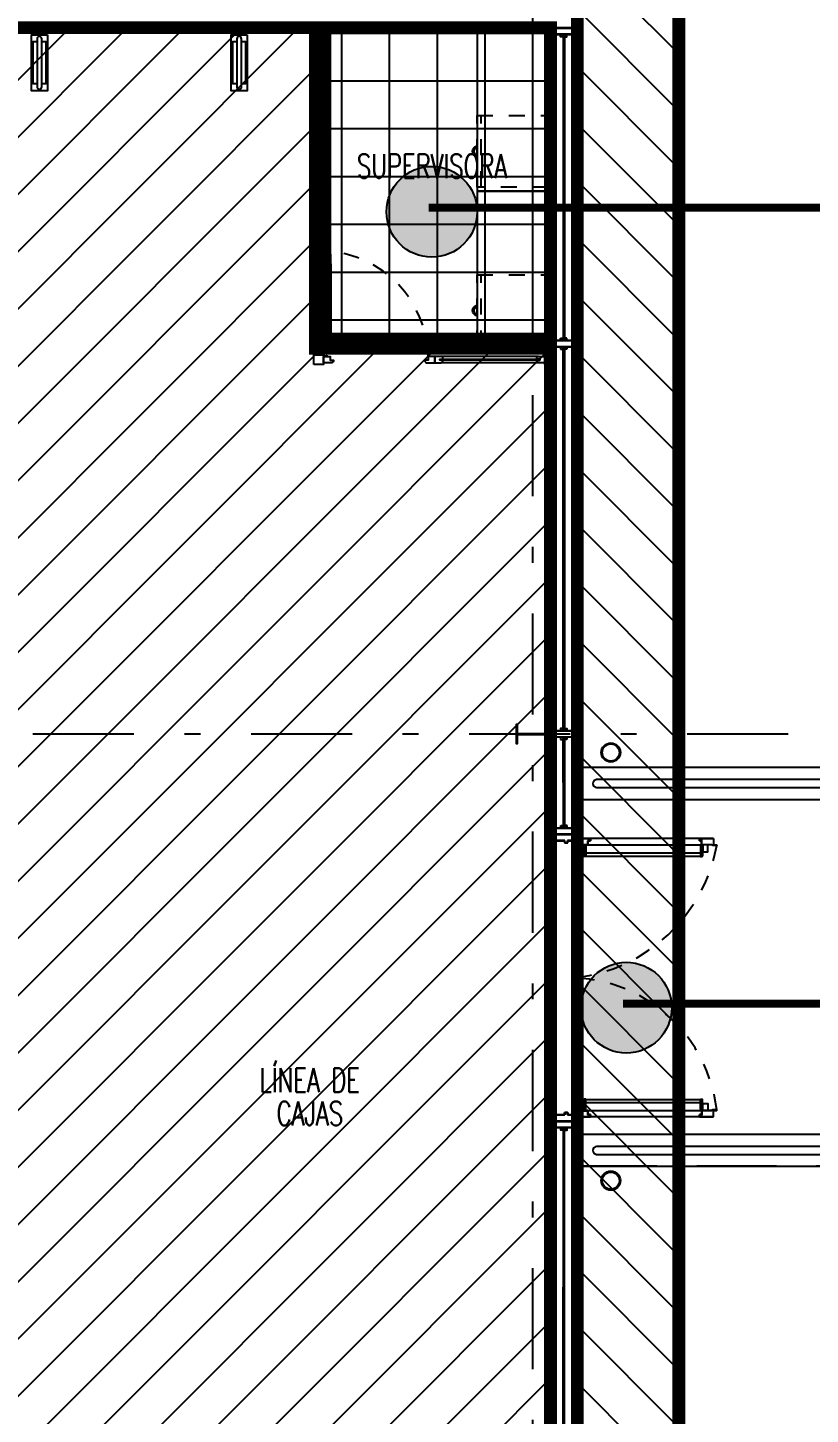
# Model space of a CAD drawing. Header units: millimetres. Extents: x -77 to 207, y -160 to 187.
# Drawn here: x -3.17 to 1.74, y 15.33 to 24.03 of the extents above; entities that cross this region are included whole.
import ezdxf
from ezdxf.enums import TextEntityAlignment as Align
from ezdxf.xclip import XClip

# ---------------------------------------------------------------- set-up
doc = ezdxf.new("R2010")
doc.units = ezdxf.units.MM
doc.header["$LTSCALE"] = 0.1
for name, pattern in [('X REF - ANELO INST bind$0$X REF - ANELO EXT$0$DASHED', [0.75, 0.5, -0.25]), ('X REF - ANELO INST bind$0$X REF - ANELO$0$DASHDOT2', [12.7, 6.35, -3.175, 0, -3.175]), ('X REF - ANELO INST bind$0$X REF - ANELO$0$DASHED', [0.75, 0.5, -0.25]), ('X REF - ANELO INST bind$0$X REF - ANELO$0$DASHED2', [0.375, 0.25, -0.125]), ('X REF - ANELO INST bind$0$X REF - ANELO$0$HIDDEN2', [0.1875, 0.125, -0.0625])]:
    doc.linetypes.add(name, pattern=pattern)
for name, color, linetype in [('C01 Foil blanco', 30, 'Continuous'), ('C02 PRY comun', 191, 'Continuous'), ('C08 CH trapezoidal', 148, 'Continuous'), ('X REF - ANELO INST bind$0$X REF - ANELO EXT$0$A-CORDONES', 8, 'Continuous'), ('X REF - ANELO INST bind$0$X REF - ANELO EXT$0$D-BARANDA', 8, 'Continuous'), ('X REF - ANELO INST bind$0$X REF - ANELO EXT$0$MET-COLUMNA METALICA', 7, 'Continuous'), ('X REF - ANELO INST bind$0$X REF - ANELO EXT$0$PROY-MEDIASOMBRA', 8, 'X REF - ANELO INST bind$0$X REF - ANELO EXT$0$DASHED'), ('X REF - ANELO INST bind$0$X REF - ANELO$0$A-VISTAS', 8, 'Continuous'), ('X REF - ANELO INST bind$0$X REF - ANELO$0$C-ALUMINIO', 8, 'Continuous'), ('X REF - ANELO INST bind$0$X REF - ANELO$0$C-METALICA', 8, 'Continuous'), ('X REF - ANELO INST bind$0$X REF - ANELO$0$E-ANTENAS', 8, 'Continuous'), ('X REF - ANELO INST bind$0$X REF - ANELO$0$E-MOBILIARIO', 8, 'Continuous'), ('X REF - ANELO INST bind$0$X REF - ANELO$0$MET-COLUMNA METALICA', 7, 'Continuous'), ('X REF - ANELO INST bind$0$X REF - ANELO$0$MET-EJE CABRIADAS', 8, 'X REF - ANELO INST bind$0$X REF - ANELO$0$DASHDOT2'), ('X REF - ANELO INST bind$0$X REF - ANELO$0$PROY', 8, 'X REF - ANELO INST bind$0$X REF - ANELO$0$DASHED'), ('X REF - ANELO INST bind$0$X REF - ANELO$0$R-NOMBRE LOCAL', 7, 'Continuous')]:
    doc.layers.add(name, color=color, linetype=linetype)
doc.styles.add('X REF - ANELO INST bind$0$X REF - ANELO$0$VAUX', font='romans.shx', dxfattribs={"width": 0.85})

# ---------------------------------------------------------------- blocks, each defined once
blk = doc.blocks.new('X REF - ANELO INST bind$0$X REF - ANELO$0$COL MET 20')
at = {"layer": 'X REF - ANELO INST bind$0$X REF - ANELO$0$MET-COLUMNA METALICA'}
blk.add_hatch(color=256, dxfattribs=at).paths.add_polyline_path([(-0.0971, -0.0036, -0.414214), (-0.0935, 0), (0.0935, 0, -0.414214), (0.0971, -0.0036), (0.0971, -0.0568), (0.1045, -0.0568), (0.1045, 0.0615), (0.0971, 0.0615), (0.0971, 0.0083, -0.414214), (0.0935, 0.0047), (-0.0935, 0.0047, -0.414214), (-0.0971, 0.0083), (-0.0971, 0.0615), (-0.1045, 0.0615), (-0.1045, -0.0568), (-0.0971, -0.0568)])
blk.add_lwpolyline([(-0.0971, -0.0568), (-0.1045, -0.0568), (-0.1045, 0.0615), (-0.0971, 0.0615), (-0.0971, 0.0083, 0.414214), (-0.0935, 0.0047), (0.0935, 0.0047, 0.414214), (0.0971, 0.0083), (0.0971, 0.0615), (0.1045, 0.0615), (0.1045, -0.0568), (0.0971, -0.0568), (0.0971, -0.0036, 0.414214), (0.0935, 0), (-0.0935, 0, 0.414214), (-0.0971, -0.0036)], format="xyb", close=True, dxfattribs=at)
blk = doc.blocks.new('X REF - ANELO INST bind$0$X REF - ANELO$0$Barrera')
at = {"layer": 'X REF - ANELO INST bind$0$X REF - ANELO$0$E-ANTENAS', "linetype": 'Continuous'}
blk.add_lwpolyline([(-0.1756, 0.1008), (0.1756, 0.1008), (0.1756, 0), (-0.1756, 0)], close=True, dxfattribs=at)
at = {"layer": 'X REF - ANELO INST bind$0$X REF - ANELO$0$E-ANTENAS', "linetype": 'Continuous', "elevation": 0.0022}
for points in [[(-0.1334, 0.0654), (-0.1334, 0.0904), (0.1315, 0.0904), (0.1315, 0.0654)], [(0.1315, 0.0354), (0.1315, 0.0104), (-0.1334, 0.0104), (-0.1334, 0.0354)]]:
    blk.add_lwpolyline(points, dxfattribs=at)
blk.add_lwpolyline([(-0.1503, 0.0354), (0.1497, 0.0354, 1), (0.1497, 0.0654), (-0.1503, 0.0654, 1.063792), (-0.1503, 0.0354, -1)], format="xyb", dxfattribs=at)
blk = doc.blocks.new('X REF - ANELO INST bind$0$X REF - ANELO EXT')
at = {"layer": 'X REF - ANELO INST bind$0$X REF - ANELO EXT$0$A-CORDONES'}
for points in [[(0.2793, 19.1896), (5.2476, 19.1896), (5.2476, 19.3896), (0.2793, 19.3896)], [(0.2793, 16.8873), (5.2476, 16.8873), (5.2476, 17.0873), (0.2793, 17.0873)]]:
    blk.add_lwpolyline(points, dxfattribs=at)
at = {"layer": 'X REF - ANELO INST bind$0$X REF - ANELO EXT$0$D-BARANDA'}
for points in [[(0.3994, 19.2642), (5.1525, 19.2642, 0.995994), (5.1525, 19.3142), (0.3994, 19.3142, 0.903922)], [(0.3994, 16.9619), (5.1525, 16.9619, 0.995994), (5.1525, 17.0119), (0.3994, 17.0119, 0.903922)]]:
    blk.add_lwpolyline(points, format="xyb", close=True, dxfattribs=at)
at = {"layer": 'X REF - ANELO INST bind$0$X REF - ANELO EXT$0$MET-COLUMNA METALICA'}
for centre, radius in [((0.4893, 19.4843), 0.06), ((0.4893, 19.4843), 0.054), ((0.4894, 16.7972), 0.06), ((0.4894, 16.7972), 0.054)]:
    blk.add_circle(centre, radius, dxfattribs=at)
at = {"layer": 'X REF - ANELO INST bind$0$X REF - ANELO EXT$0$PROY-MEDIASOMBRA', "ltscale": 10}
for points in [[(0.2793, 19.3896), (0.2792, 29.5951), (5.2791, 29.5951), (5.2792, 19.3896), (0.2793, 19.3896)], [(0.2793, 16.8873), (0.2792, -0.629), (5.2791, -0.629), (5.2792, 16.8873), (0.2793, 16.8873)]]:
    blk.add_lwpolyline(points, dxfattribs=at)
blk = doc.blocks.new('X REF - ANELO INST bind$0$X REF - ANELO$0$N Local')
at = {"layer": 'X REF - ANELO INST bind$0$X REF - ANELO$0$R-NOMBRE LOCAL', "lineweight": 0, "style": 'X REF - ANELO INST bind$0$X REF - ANELO$0$VAUX', "width": 0.85}
for p in [(6337.572, -934.455), (6337.572, -934.715)]:
    blk.add_attdef('NOMBRE', text='', height=0.182, dxfattribs=at).set_placement(p, align=Align.CENTER)
blk = doc.blocks.new('X REF - ANELO INST bind$0$X REF - ANELO$0$muebles')
at = {"layer": 'X REF - ANELO INST bind$0$X REF - ANELO$0$E-MOBILIARIO', "linetype": 'X REF - ANELO INST bind$0$X REF - ANELO$0$HIDDEN2', "ltscale": 0.005}
for p, q in [((-0.425, -0.975, 0.001), (-0.425, -0.525, 0.001)), ((-0.425, -1.975, 0.001), (-0.425, -1.525, 0.001))]:
    blk.add_line(p, q, dxfattribs=at)
at = {"layer": 'X REF - ANELO INST bind$0$X REF - ANELO$0$E-MOBILIARIO'}
for points in [[(-0.45, 0), (-0.45, -1), (0, -1), (0, 0)], [(-0.45, -1), (-0.45, -2), (0, -2), (0, -1)]]:
    blk.add_lwpolyline(points, close=True, dxfattribs=at)
at = {"layer": 'X REF - ANELO INST bind$0$X REF - ANELO$0$E-MOBILIARIO', "linetype": 'X REF - ANELO INST bind$0$X REF - ANELO$0$HIDDEN2', "ltscale": 0.005}
for points in [[(-0.45, -0.975), (-0.45, -0.525), (0, -0.525), (0, -0.975)], [(-0.45, -1.975), (-0.45, -1.525), (0, -1.525), (0, -1.975)]]:
    blk.add_lwpolyline(points, close=True, dxfattribs=at)
for centre, radius in [((-0.45, -0.75, 0.001), 0.03), ((-0.45, -0.75, 0.001), 0.02), ((-0.45, -1.75, 0.001), 0.03), ((-0.45, -1.75, 0.001), 0.02)]:
    blk.add_arc(centre, radius, 90, 270, dxfattribs=at)
blk = doc.blocks.new('X REF - ANELO INST bind$0$X REF - ANELO$0$PA 0.70')
at = {"layer": 'X REF - ANELO INST bind$0$X REF - ANELO$0$C-ALUMINIO', "color": 8}
for p, q in [((-3.7398, 24.28), (-3.2598, 24.28)), ((-3.7398, 24.242), (-3.2598, 24.242))]:
    blk.add_line(p, q, dxfattribs=at)
at = {"layer": 'X REF - ANELO INST bind$0$X REF - ANELO$0$C-ALUMINIO'}
for points in [[(-3.1593, 24.9344), (-3.1593, 24.8913, 0.502809), (-3.1593, 24.8913), (-3.1593, 24.8913), (-3.1593, 24.8913), (-3.1363, 24.8913), (-3.1363, 24.8717), (-3.1297, 24.8717, 0.418366), (-3.1193, 24.8821), (-3.1193, 24.9344), (-3.1593, 24.9344)], [(-3.1593, 24.2344), (-3.1593, 24.2775, -0.502809), (-3.1593, 24.2775), (-3.1593, 24.2775), (-3.1593, 24.2775), (-3.1363, 24.2775), (-3.1363, 24.2972), (-3.1297, 24.2972, -0.418366), (-3.1193, 24.2867), (-3.1193, 24.2344), (-3.1593, 24.2344)], [(-3.7998, 24.257), (-3.8198, 24.257), (-3.8198, 24.2498, 0.387306), (-3.8127, 24.242), (-3.7398, 24.242), (-3.7398, 24.258), (-3.7573, 24.258), (-3.7573, 24.264), (-3.7398, 24.264), (-3.7398, 24.28), (-3.7998, 24.28), (-3.7998, 24.257), (-3.8198, 24.257)], [(-3.1998, 24.257), (-3.1798, 24.257), (-3.1798, 24.2498, -0.387306), (-3.1869, 24.242), (-3.2598, 24.242), (-3.2598, 24.258), (-3.2423, 24.258), (-3.2423, 24.264), (-3.2598, 24.264), (-3.2598, 24.28), (-3.1998, 24.28), (-3.1998, 24.257), (-3.1798, 24.257)]]:
    blk.add_lwpolyline(points, format="xyb", dxfattribs=at)
blk.add_lwpolyline([(-3.7573, 24.264), (-3.7573, 24.258), (-3.2423, 24.258), (-3.2423, 24.264)], close=True, dxfattribs=at)
blk.add_circle((-3.1693, 24.247, 0.0003), 0.00857, dxfattribs=at)
at = {"layer": 'X REF - ANELO INST bind$0$X REF - ANELO$0$C-ALUMINIO', "color": 8, "linetype": 'X REF - ANELO INST bind$0$X REF - ANELO$0$DASHED2'}
blk.add_arc((-3.1453, 24.2157, -0.0003), 0.6758, 91.18844, 176.49978, dxfattribs=at)
blk = doc.blocks.new('X REF - ANELO INST bind$0$X REF - ANELO')
at = {"layer": 'X REF - ANELO INST bind$0$X REF - ANELO$0$A-VISTAS'}
for p, q in [((0.1104, 24.0344), (0.1114, 18.9705, 0.0039)), ((0.2793, 24.0488), (0.2803, 18.9705, 0.0039)), ((0.1353, 18.9705, 0.0039), (0.1114, 18.9705, 0.0039)), ((0.2553, 18.9705, 0.0039), (0.2803, 18.9705, 0.0039)), ((0.1114, 17.1705, 0.0039), (0.1104, 4.8148)), ((0.1353, 17.1705, 0.0039), (0.1114, 17.1705, 0.0039)), ((0.2553, 17.1705, 0.0039), (0.2803, 17.1705, 0.0039)), ((0.2803, 17.1705, 0.0039), (0.2793, -0.0852))]:
    blk.add_line(p, q, dxfattribs=at)
at = {"layer": 'X REF - ANELO INST bind$0$X REF - ANELO$0$C-ALUMINIO', "color": 8}
for p, q in [((-1.3657, 23.935), (-1.3657, 23.0145)), ((-1.3257, 23.9333), (-1.3257, 23.0164)), ((-1.3657, 22.0183), (-1.3657, 22.9388)), ((-1.3257, 22.02), (-1.3257, 22.9369)), ((0.0348, 21.9705), (-0.5759, 21.9705)), ((0.0365, 21.9305), (-0.5778, 21.9305))]:
    blk.add_line(p, q, dxfattribs=at)
at = {"layer": 'X REF - ANELO INST bind$0$X REF - ANELO$0$C-ALUMINIO'}
for points in [[(-1.3757, 24.0328), (-1.3757, 23.9728), (-1.3157, 23.9728), (-1.3157, 24.0328)], [(-1.3487, 23.9425), (-1.3487, 23.007), (-1.3427, 23.007), (-1.3427, 23.9425)], [(-1.3487, 22.0108), (-1.3487, 22.9463), (-1.3427, 22.9463), (-1.3427, 22.0108)], [(-1.3757, 21.9205), (-1.3757, 21.9805), (-1.3157, 21.9805), (-1.3157, 21.9205)], [(0.044, 21.9475), (-0.5854, 21.9475), (-0.5854, 21.9535), (0.044, 21.9535)], [(0.1343, 21.9205), (0.0743, 21.9205), (0.0743, 21.9805), (0.1343, 21.9805)]]:
    blk.add_lwpolyline(points, close=True, dxfattribs=at)
for points in [[(-1.3657, 23.9728), (-1.3657, 23.935, 0.398972), (-1.3541, 23.9228), (-1.3487, 23.9228), (-1.3487, 23.9425), (-1.3427, 23.9425), (-1.3427, 23.9228), (-1.3361, 23.9228, 0.418366), (-1.3257, 23.9333), (-1.3257, 23.9728), (-1.3657, 23.9728)], [(-1.3657, 22.9767), (-1.3657, 23.0145, -0.398972), (-1.3541, 23.0267), (-1.3487, 23.0267), (-1.3487, 23.007), (-1.3427, 23.007), (-1.3427, 23.0267), (-1.3361, 23.0267, -0.418366), (-1.3257, 23.0162), (-1.3257, 22.9767), (-1.3657, 22.9767)], [(-1.3657, 22.9767), (-1.3657, 22.9388, 0.398972), (-1.3541, 22.9267), (-1.3487, 22.9267), (-1.3487, 22.9463), (-1.3427, 22.9463), (-1.3427, 22.9267), (-1.3361, 22.9267, 0.418366), (-1.3257, 22.9371), (-1.3257, 22.9767), (-1.3657, 22.9767)], [(-1.3657, 21.9805), (-1.3657, 22.0183, -0.398972), (-1.3541, 22.0305), (-1.3487, 22.0305), (-1.3487, 22.0108), (-1.3427, 22.0108), (-1.3427, 22.0305), (-1.3361, 22.0305, -0.418366), (-1.3257, 22.02), (-1.3257, 21.9805), (-1.3657, 21.9805)], [(-0.6157, 21.9305), (-0.5778, 21.9305, 0.398972), (-0.5657, 21.942), (-0.5657, 21.9475), (-0.5854, 21.9475), (-0.5854, 21.9535), (-0.5657, 21.9535), (-0.5657, 21.9601, 0.418366), (-0.5761, 21.9705), (-0.6157, 21.9705), (-0.6157, 21.9305)], [(0.0743, 21.9305), (0.0365, 21.9305, -0.398972), (0.0243, 21.942), (0.0243, 21.9475), (0.044, 21.9475), (0.044, 21.9535), (0.0243, 21.9535), (0.0243, 21.9601, -0.418366), (0.0348, 21.9705), (0.0743, 21.9705), (0.0743, 21.9305)]]:
    blk.add_lwpolyline(points, format="xyb", dxfattribs=at)
at = {"layer": 'X REF - ANELO INST bind$0$X REF - ANELO$0$C-METALICA'}
for p, q in [((0.1343, 23.9918), (0.1353, 19.0105, 0.0039)), ((0.2541, 23.9918), (0.1343, 23.9918)), ((0.1903, 23.9918), (0.1903, 22.0705)), ((0.1983, 23.9918), (0.1983, 22.0705)), ((0.2553, 19.0105, 0.0039), (0.2543, 23.9918)), ((0.2541, 22.0305), (0.1343, 22.0305)), ((0.1343, 19.6194), (0.1343, 22.0289)), ((0.1903, 22.0305), (0.1903, 19.6205, 0.0032)), ((0.1903, 19.6205), (0.1903, 22.0289)), ((0.1983, 22.0305), (0.1983, 19.6205, 0.0032)), ((0.1983, 19.6205), (0.1983, 22.0289)), ((0.2543, 22.0289), (0.2543, 19.6194)), ((0.2541, 19.6205), (0.1343, 19.6205)), ((0.1903, 19.5805, 0.0033), (0.1913, 19.0105, 0.0039)), ((0.1913, 19.0106, 0.0039), (0.1903, 19.5795)), ((0.1983, 19.5805, 0.0033), (0.1993, 19.0105, 0.0039)), ((0.1993, 19.0106, 0.0039), (0.1983, 19.5795)), ((0.1353, 18.9706, 0.0039), (0.1353, 18.9306, 0.0039)), ((0.2551, 18.9706, 0.0039), (0.1353, 18.9706, 0.0039)), ((0.1353, 18.9306, 0.0039), (0.1991, 18.9306, 0.0039)), ((0.1363, 18.9316, 0.0039), (0.1363, 18.9696, 0.0039)), ((0.1363, 18.9696, 0.0039), (0.2541, 18.9696, 0.0039)), ((0.2001, 18.9316, 0.0039), (0.1363, 18.9316, 0.0039)), ((0.1991, 18.9306, 0.0039), (0.1991, 18.9166, 0.0039)), ((0.1991, 18.9166, 0.0039), (0.2191, 18.9166, 0.0039)), ((0.2001, 18.9176, 0.0039), (0.2001, 18.9316, 0.0039)), ((0.2181, 18.9176, 0.0039), (0.2001, 18.9176, 0.0039)), ((0.2161, 18.9166, 0.0039), (0.2161, 18.9176, 0.0039)), ((0.2541, 18.9316, 0.0039), (0.2171, 18.9316, 0.0039)), ((0.2171, 18.9316, 0.0039), (0.2171, 18.9216, 0.0039)), ((0.2171, 18.9216, 0.0039), (0.2181, 18.9216, 0.0039)), ((0.2191, 18.9306, 0.0039), (0.2181, 18.9306, 0.0039)), ((0.2181, 18.9306, 0.0039), (0.2181, 18.9176, 0.0039)), ((0.2181, 18.9216, 0.0039), (0.2181, 18.9306, 0.0039)), ((0.2181, 18.9306, 0.0039), (0.2551, 18.9306, 0.0039)), ((0.2191, 18.9166, 0.0039), (0.2191, 18.9306, 0.0039)), ((0.2541, 18.9696, 0.0039), (0.2541, 18.9316, 0.0039)), ((0.2551, 18.9306, 0.0039), (0.2551, 18.9706, 0.0039)), ((0.2551, 18.9406, 0.0039), (0.2551, 18.9446, 0.0039)), ((0.2551, 18.9446, 0.0039), (0.3621, 18.9446, 0.0039)), ((0.2701, 18.9406, 0.0039), (0.2551, 18.9406, 0.0039)), ((0.2553, 18.9705, 0.0039), (0.2803, 18.9705, 0.0039)), ((0.3611, 18.9436, 0.0039), (0.2561, 18.9436, 0.0039)), ((0.2561, 18.9436, 0.0039), (0.2561, 18.9416, 0.0039)), ((0.2561, 18.9416, 0.0039), (0.2711, 18.9416, 0.0039)), ((0.2701, 18.9046, 0.0039), (0.2701, 18.9406, 0.0039)), ((0.3451, 18.9046, 0.0039), (0.2701, 18.9046, 0.0039)), ((0.2711, 18.9416, 0.0039), (0.2711, 18.9056, 0.0039)), ((0.2711, 18.9056, 0.0039), (0.3441, 18.9056, 0.0039)), ((0.3431, 18.9296, 0.0039), (0.3431, 18.9306, 0.0039)), ((0.3431, 18.9306, 0.0039), (0.3611, 18.9306, 0.0039)), ((0.3621, 18.9296, 0.0039), (0.3431, 18.9296, 0.0039)), ((0.3441, 18.9056, 0.0039), (0.3441, 18.9296, 0.0039)), ((0.3451, 18.9296, 0.0039), (0.3451, 18.9046, 0.0039)), ((0.3451, 18.9046, 0.0039), (1.0601, 18.9046, 0.0039)), ((0.3611, 18.9306, 0.0039), (0.3611, 18.9436, 0.0039)), ((0.3621, 18.9446, 0.0039), (0.3621, 18.9296, 0.0039)), ((1.0455, 18.9446, 0.0039), (0.3621, 18.9446, 0.0039)), ((1.1355, 18.9446, 0.0039), (1.0455, 18.9446, 0.0039)), ((1.0455, 18.9296, 0.0039), (1.0455, 18.9446, 0.0039)), ((1.0645, 18.9296, 0.0039), (1.0455, 18.9296, 0.0039)), ((1.0465, 18.9436, 0.0039), (1.1345, 18.9436, 0.0039)), ((1.0465, 18.9436, 0.0039), (1.0465, 18.9306, 0.0039)), ((1.0465, 18.9306, 0.0039), (1.0645, 18.9306, 0.0039)), ((1.0601, 18.9046, 0.0039), (1.0601, 18.9296, 0.0039)), ((1.1211, 18.9046, 0.0039), (1.0601, 18.9046, 0.0039)), ((1.0611, 18.9056, 0.0039), (1.0611, 18.9296, 0.0039)), ((1.1213, 18.9056, 0.0039), (1.0611, 18.9056, 0.0039)), ((1.0635, 18.9306, 0.0039), (1.0635, 18.9296, 0.0039)), ((1.1305, 18.9006, 0.0039), (1.1211, 18.9046, 0.0039)), ((1.1307, 18.9016, 0.0039), (1.1213, 18.9056, 0.0039)), ((1.1555, 18.9006, 0.0039), (1.1305, 18.9006, 0.0039)), ((1.1545, 18.9016, 0.0039), (1.1307, 18.9016, 0.0039)), ((1.1345, 18.9436, 0.0039), (1.1345, 18.9036, 0.0039)), ((1.1545, 18.9036, 0.0039), (1.1345, 18.9036, 0.0039)), ((1.1355, 18.9446, 0.0039), (1.1355, 18.9046, 0.0039)), ((1.1355, 18.9046, 0.0039), (1.1555, 18.9046, 0.0039)), ((1.1545, 18.9016, 0.0039), (1.1545, 18.9036, 0.0039)), ((1.1555, 18.9046, 0.0039), (1.1555, 18.9006, 0.0039)), ((0.319, 18.8546, 0.0039), (0.3219, 18.8546, 0.0039)), ((0.319, 18.8546, 0.0039), (0.319, 18.8346, 0.0039)), ((0.319, 18.8346, 0.0039), (0.3219, 18.8346, 0.0039)), ((0.3319, 18.8546, 0.0039), (1.0532, 18.8546, 0.0039)), ((0.3319, 18.8346, 0.0039), (1.0532, 18.8346, 0.0039)), ((1.0632, 18.8546, 0.0039), (1.0662, 18.8546, 0.0039)), ((1.0662, 18.8546, 0.0039), (1.0632, 18.8546, 0.0039)), ((1.0632, 18.8346, 0.0039), (1.0662, 18.8346, 0.0039)), ((1.0662, 18.8346, 0.0039), (1.0632, 18.8346, 0.0039)), ((1.0662, 18.8546, 0.0039), (1.0662, 18.8346, 0.0039)), ((0.3451, 17.2371, 0.0039), (0.2701, 17.2371, 0.0039)), ((0.2701, 17.2371, 0.0039), (0.2701, 17.2011, 0.0039)), ((0.2711, 17.2001, 0.0039), (0.2711, 17.2361, 0.0039)), ((0.2711, 17.2361, 0.0039), (0.3441, 17.2361, 0.0039)), ((0.319, 17.3071, 0.0039), (0.3219, 17.3071, 0.0039)), ((0.319, 17.2871, 0.0039), (0.319, 17.3071, 0.0039)), ((0.319, 17.2871, 0.0039), (0.3219, 17.2871, 0.0039)), ((0.3319, 17.3071, 0.0039), (1.0532, 17.3071, 0.0039)), ((0.3319, 17.2871, 0.0039), (1.0532, 17.2871, 0.0039)), ((0.3441, 17.2361, 0.0039), (0.3441, 17.2121, 0.0039)), ((0.3451, 17.2121, 0.0039), (0.3451, 17.2371, 0.0039)), ((0.3451, 17.2371, 0.0039), (1.0601, 17.2371, 0.0039)), ((1.1211, 17.2371, 0.0039), (1.0601, 17.2371, 0.0039)), ((1.0601, 17.2371, 0.0039), (1.0601, 17.2121, 0.0039)), ((1.1213, 17.2361, 0.0039), (1.0611, 17.2361, 0.0039)), ((1.0611, 17.2361, 0.0039), (1.0611, 17.2121, 0.0039)), ((1.0632, 17.3071, 0.0039), (1.0662, 17.3071, 0.0039)), ((1.0662, 17.3071, 0.0039), (1.0632, 17.3071, 0.0039)), ((1.0632, 17.2871, 0.0039), (1.0662, 17.2871, 0.0039)), ((1.0662, 17.2871, 0.0039), (1.0632, 17.2871, 0.0039)), ((1.0662, 17.2871, 0.0039), (1.0662, 17.3071, 0.0039)), ((1.1305, 17.2411, 0.0039), (1.1211, 17.2371, 0.0039)), ((1.1307, 17.2401, 0.0039), (1.1213, 17.2361, 0.0039)), ((1.1555, 17.2411, 0.0039), (1.1305, 17.2411, 0.0039)), ((1.1545, 17.2401, 0.0039), (1.1307, 17.2401, 0.0039)), ((1.1345, 17.1981, 0.0039), (1.1345, 17.2381, 0.0039)), ((1.1545, 17.2381, 0.0039), (1.1345, 17.2381, 0.0039)), ((1.1355, 17.1971, 0.0039), (1.1355, 17.2371, 0.0039)), ((1.1355, 17.2371, 0.0039), (1.1555, 17.2371, 0.0039)), ((1.1545, 17.2401, 0.0039), (1.1545, 17.2381, 0.0039)), ((1.1555, 17.2371, 0.0039), (1.1555, 17.2411, 0.0039)), ((0.1353, 17.1711, 0.0039), (0.1353, 17.2111, 0.0039)), ((0.1353, 17.2111, 0.0039), (0.1991, 17.2111, 0.0039)), ((0.2551, 17.1711, 0.0039), (0.1353, 17.1711, 0.0039)), ((0.2001, 17.2101, 0.0039), (0.1363, 17.2101, 0.0039)), ((0.1363, 17.2101, 0.0039), (0.1363, 17.1721, 0.0039)), ((0.1363, 17.1721, 0.0039), (0.2541, 17.1721, 0.0039)), ((0.1991, 17.2111, 0.0039), (0.1991, 17.2251, 0.0039)), ((0.1991, 17.2251, 0.0039), (0.2191, 17.2251, 0.0039)), ((0.2001, 17.2241, 0.0039), (0.2001, 17.2101, 0.0039)), ((0.2181, 17.2241, 0.0039), (0.2001, 17.2241, 0.0039)), ((0.2161, 17.2251, 0.0039), (0.2161, 17.2241, 0.0039)), ((0.2171, 17.2101, 0.0039), (0.2171, 17.2201, 0.0039)), ((0.2171, 17.2201, 0.0039), (0.2181, 17.2201, 0.0039)), ((0.2541, 17.2101, 0.0039), (0.2171, 17.2101, 0.0039)), ((0.2181, 17.2111, 0.0039), (0.2181, 17.2241, 0.0039)), ((0.2181, 17.2201, 0.0039), (0.2181, 17.2111, 0.0039)), ((0.2191, 17.2111, 0.0039), (0.2181, 17.2111, 0.0039)), ((0.2181, 17.2111, 0.0039), (0.2551, 17.2111, 0.0039)), ((0.2191, 17.2251, 0.0039), (0.2191, 17.2111, 0.0039)), ((0.2541, 17.1721, 0.0039), (0.2541, 17.2101, 0.0039)), ((0.2551, 17.2111, 0.0039), (0.2551, 17.1711, 0.0039)), ((0.2701, 17.2011, 0.0039), (0.2551, 17.2011, 0.0039)), ((0.2551, 17.2011, 0.0039), (0.2551, 17.1971, 0.0039)), ((0.2551, 17.1971, 0.0039), (0.3621, 17.1971, 0.0039)), ((0.2561, 17.1981, 0.0039), (0.2561, 17.2001, 0.0039)), ((0.2561, 17.2001, 0.0039), (0.2711, 17.2001, 0.0039)), ((0.3611, 17.1981, 0.0039), (0.2561, 17.1981, 0.0039)), ((0.3621, 17.2121, 0.0039), (0.3431, 17.2121, 0.0039)), ((0.3431, 17.2121, 0.0039), (0.3431, 17.2111, 0.0039)), ((0.3431, 17.2111, 0.0039), (0.3611, 17.2111, 0.0039)), ((0.3611, 17.2111, 0.0039), (0.3611, 17.1981, 0.0039)), ((0.3621, 17.1971, 0.0039), (0.3621, 17.2121, 0.0039)), ((1.0455, 17.1971, 0.0039), (0.3621, 17.1971, 0.0039)), ((1.0645, 17.2121, 0.0039), (1.0455, 17.2121, 0.0039)), ((1.0455, 17.2121, 0.0039), (1.0455, 17.1971, 0.0039)), ((1.1355, 17.1971, 0.0039), (1.0455, 17.1971, 0.0039)), ((1.0465, 17.1981, 0.0039), (1.0465, 17.2111, 0.0039)), ((1.0465, 17.2111, 0.0039), (1.0645, 17.2111, 0.0039)), ((1.0465, 17.1981, 0.0039), (1.1345, 17.1981, 0.0039)), ((1.0635, 17.2111, 0.0039), (1.0635, 17.2121, 0.0039)), ((0.1343, 14.7199), (0.1353, 17.1289, 0.0039)), ((0.2551, 17.1299, 0.0039), (0.1353, 17.1299, 0.0039)), ((0.1903, 14.7199), (0.1913, 17.1289, 0.0039)), ((0.1983, 14.7199), (0.1993, 17.1289, 0.0039)), ((0.2553, 17.1289, 0.0039), (0.2543, 14.7199))]:
    blk.add_line(p, q, dxfattribs=at)
for points in [[(0.2543, 23.9918), (0.1343, 23.9918), (0.1343, 24.0318), (0.2543, 24.0318)], [(0.2543, 24.0318), (0.1343, 24.0318), (0.1343, 23.9918), (0.2543, 23.9918)], [(0.2533, 23.9928), (0.1353, 23.9928), (0.1353, 24.0308), (0.2533, 24.0308)], [(0.2533, 24.0308), (0.1353, 24.0308), (0.1353, 23.9928), (0.2533, 23.9928)], [(0.1744, 23.9918), (0.1894, 23.9918), (0.1894, 23.9768), (0.1744, 23.9768)], [(0.2142, 23.9918), (0.1992, 23.9918), (0.1992, 23.9768), (0.2142, 23.9768)], [(0.2543, 22.0305), (0.1343, 22.0305), (0.1343, 22.0705), (0.2543, 22.0705)], [(0.2543, 22.0705), (0.1343, 22.0705), (0.1343, 22.0305), (0.2543, 22.0305)], [(0.2533, 22.0315), (0.1353, 22.0315), (0.1353, 22.0695), (0.2533, 22.0695)], [(0.2533, 22.0695), (0.1353, 22.0695), (0.1353, 22.0315), (0.2533, 22.0315)], [(0.1744, 22.0858), (0.1894, 22.0858), (0.1894, 22.0708), (0.1744, 22.0708)], [(0.1744, 22.0152), (0.1894, 22.0152), (0.1894, 22.0302), (0.1744, 22.0302)], [(0.2142, 22.0858), (0.1992, 22.0858), (0.1992, 22.0708), (0.2142, 22.0708)], [(0.2142, 22.0152), (0.1992, 22.0152), (0.1992, 22.0302), (0.2142, 22.0302)], [(0.2543, 19.5805), (0.1343, 19.5805), (0.1343, 19.6205), (0.2543, 19.6205)], [(0.2533, 19.5815), (0.1353, 19.5815), (0.1353, 19.6195), (0.2533, 19.6195)], [(0.1744, 19.6205), (0.1894, 19.6205), (0.1894, 19.6355), (0.1744, 19.6355)], [(0.2142, 19.6205), (0.1992, 19.6205), (0.1992, 19.6355), (0.2142, 19.6355)], [(0.1744, 19.5652), (0.1894, 19.5652), (0.1894, 19.5802), (0.1744, 19.5802)], [(0.2142, 19.5652), (0.1992, 19.5652), (0.1992, 19.5802), (0.2142, 19.5802)], [(0.2553, 18.9706), (0.1353, 18.9706), (0.1353, 19.0106), (0.2553, 19.0106)], [(0.2543, 18.9716), (0.1363, 18.9716), (0.1363, 19.0096), (0.2543, 19.0096)], [(0.1755, 19.0259), (0.1905, 19.0259), (0.1905, 19.0109), (0.1755, 19.0109)], [(0.2152, 19.0259), (0.2002, 19.0259), (0.2002, 19.0109), (0.2152, 19.0109)], [(0.3186, 18.861), (0.2863, 18.861), (0.2863, 18.9046), (0.3186, 18.9046)], [(0.3319, 18.8323), (0.3219, 18.8323), (0.3219, 18.8959), (0.3319, 18.8959)], [(1.0532, 18.8323), (1.0632, 18.8323), (1.0632, 18.8959), (1.0532, 18.8959)], [(1.0665, 18.861), (1.0988, 18.861), (1.0988, 18.9046), (1.0665, 18.9046)], [(0.3186, 17.2807), (0.2863, 17.2807), (0.2863, 17.2371), (0.3186, 17.2371)], [(0.3319, 17.3093), (0.3219, 17.3093), (0.3219, 17.2457), (0.3319, 17.2457)], [(1.0532, 17.3093), (1.0632, 17.3093), (1.0632, 17.2457), (1.0532, 17.2457)], [(1.0665, 17.2807), (1.0988, 17.2807), (1.0988, 17.2371), (1.0665, 17.2371)], [(0.2553, 17.1299), (0.1353, 17.1299), (0.1353, 17.1699), (0.2553, 17.1699)], [(0.2553, 17.1699), (0.1353, 17.1699), (0.1353, 17.1299), (0.2553, 17.1299)], [(0.2543, 17.1309), (0.1363, 17.1309), (0.1363, 17.1689), (0.2543, 17.1689)], [(0.2543, 17.1689), (0.1363, 17.1689), (0.1363, 17.1309), (0.2543, 17.1309)], [(0.1754, 17.1289), (0.1904, 17.1289), (0.1904, 17.1139), (0.1754, 17.1139)], [(0.2152, 17.1289), (0.2002, 17.1289), (0.2002, 17.1139), (0.2152, 17.1139)]]:
    blk.add_lwpolyline(points, close=True, dxfattribs=at)
at = {"layer": 'X REF - ANELO INST bind$0$X REF - ANELO$0$C-METALICA', "color": 8, "linetype": 'X REF - ANELO INST bind$0$X REF - ANELO$0$DASHED2'}
for centre, radius, start, end in [((0.1482, 19.0882, -0.0039), 1.0247, 276.8345, 349.44896), ((0.2215, 17.1321, 0.0039), 0.9399, 6.65553, 87.03547)]:
    blk.add_arc(centre, radius, start, end, dxfattribs=at)
at = {"layer": 'X REF - ANELO INST bind$0$X REF - ANELO$0$MET-EJE CABRIADAS'}
for p, q in [((0, -0.8271, -0.0011), (0, 30.2363, -0.0011)), ((1.6043, 19.5999), (-54.2799, 19.5999))]:
    blk.add_line(p, q, dxfattribs=at)
at = {"layer": 'X REF - ANELO INST bind$0$X REF - ANELO$0$PROY', "ltscale": 10}
blk.add_line((0.9169, 29.828, 0), (0.9169, -3.4331, 0), dxfattribs=at)
blk.add_blockref('X REF - ANELO INST bind$0$X REF - ANELO EXT', (0, 0))
at = {"rotation": 270}
for p in [(-3.1502, 23.8127, -0.0004), (-1.8956, 23.8127, 0.0011)]:
    blk.add_blockref('X REF - ANELO INST bind$0$X REF - ANELO$0$Barrera', p, dxfattribs=at)
ref = blk.add_blockref('X REF - ANELO INST bind$0$X REF - ANELO$0$N Local', (5069.4244, 770.862), dxfattribs=dict(xscale=-0.7999999999999545, yscale=0.8000000000000114, zscale=0.8))
ref.add_attrib('NOMBRE', 'SUPERVISORA', dxfattribs={"layer": 'X REF - ANELO INST bind$0$X REF - ANELO$0$R-NOMBRE LOCAL', "lineweight": 0, "height": 0.15, "style": 'X REF - ANELO INST bind$0$X REF - ANELO$0$VAUX', "width": 0.7}).set_placement((-0.633, 23.0901), align=Align.CENTER)
ref = blk.add_blockref('X REF - ANELO INST bind$0$X REF - ANELO$0$N Local', (5068.6564, 764.9161), dxfattribs=dict(xscale=-0.7999999999999545, yscale=0.8000000000000114, zscale=0.8))
ref.add_attrib('NOMBRE', 'LÍNEA DE', dxfattribs={"layer": 'X REF - ANELO INST bind$0$X REF - ANELO$0$R-NOMBRE LOCAL', "lineweight": 0, "height": 0.15, "style": 'X REF - ANELO INST bind$0$X REF - ANELO$0$VAUX', "width": 0.7}).set_placement((-1.4011, 17.3522), align=Align.CENTER)
ref.add_attrib('NOMBRE', 'CAJAS', dxfattribs={"layer": 'X REF - ANELO INST bind$0$X REF - ANELO$0$R-NOMBRE LOCAL', "lineweight": 0, "height": 0.15, "style": 'X REF - ANELO INST bind$0$X REF - ANELO$0$VAUX', "width": 0.7}).set_placement((-1.4011, 17.1442), align=Align.CENTER)
at = {"layer": 'X REF - ANELO INST bind$0$X REF - ANELO$0$C-ALUMINIO', "rotation": 270}
blk.add_blockref('X REF - ANELO INST bind$0$X REF - ANELO$0$PA 0.70', (-25.5501, 18.8112), dxfattribs=at)
at = {"layer": 'X REF - ANELO INST bind$0$X REF - ANELO$0$E-MOBILIARIO'}
blk.add_blockref('X REF - ANELO INST bind$0$X REF - ANELO$0$muebles', (0.0993, 24.008), dxfattribs=at)
at = {"layer": 'X REF - ANELO INST bind$0$X REF - ANELO$0$MET-COLUMNA METALICA', "xscale": -1}
blk.add_blockref('X REF - ANELO INST bind$0$X REF - ANELO$0$COL MET 20', (0, 19.5977, -0.0011), dxfattribs=at)
blk = doc.blocks.new('X REF - ANELO INST bind')
ref = blk.add_blockref('X REF - ANELO INST bind$0$X REF - ANELO', (0, 0))
XClip(ref).set_block_clipping_path([(-76.9680737415, -24.7711317477), (92.9860355418, 61.1669630168)])

msp = doc.modelspace()

# ---------------------------------------------------------------- hatches: boundary and pattern name
at = {"layer": 'C01 Foil blanco'}
h = msp.add_hatch(dxfattribs=at)
h.set_pattern_fill('ANSI31', color=256, scale=0.08, style=0)
edge = h.paths.add_edge_path()
edge.add_line((-6.5537, 29.605), (-5.607, 29.605))
edge.add_line((-5.607, 29.605), (-5.607, 24.0344))
edge.add_line((-5.607, 24.0344), (-1.3657, 24.0344))
edge.add_line((-1.3657, 24.0344), (-1.3657, 22.0205))
edge.add_line((-1.3657, 22.0205), (0.1104, 22.0205))
edge.add_line((0.1104, 22.0205), (0.1104, 6.9084))
edge.add_line((0.1104, 6.9084), (-1.3896, 6.9084))
edge.add_line((-1.3896, 6.9084), (-1.3896, 4.9598))
edge.add_line((-1.3896, 4.9598), (-4.7023, 4.9598))
edge.add_line((-4.7023, 4.9598), (-4.7023, 0.0543))
edge.add_line((-4.7023, 0.0543), (-5.1976, 0.0543))
edge.add_line((-5.1976, 0.0543), (-5.1976, 0.1851))
edge.add_line((-5.1976, 0.1851), (-31.5253, 0.1851))
edge.add_line((-31.5253, 0.1851), (-31.5253, 29.2147))
edge.add_line((-31.5253, 29.2147), (-26.4226, 29.2147))
edge.add_line((-26.4226, 29.2147), (-26.4226, 29.605))
edge.add_line((-26.4226, 29.605), (-6.5537, 29.605))
at = {"layer": 'C02 PRY comun'}
h = msp.add_hatch(dxfattribs=at)
h.set_pattern_fill('_USER', color=256, scale=0.3, double=1, pattern_type=0)
h.set_pattern_definition([(0, (0, 0), (0, 0.3), []), (90, (0, 0), (-0.3, 2e-17), [])])
h.paths.add_polyline_path([(0.1104, 24.0344), (-1.3057, 24.0344), (-1.3057, 22.0805), (0.1104, 22.0805)])
h = msp.add_hatch(color=256, dxfattribs=at)
edge = h.paths.add_edge_path()
edge.add_arc((-0.6349, 22.8783), 0.2848, 0, 360)
at = {"layer": 'C08 CH trapezoidal'}
h = msp.add_hatch(dxfattribs=at)
h.set_pattern_fill('LINE', color=256, scale=0.08, angle=135, style=0)
edge = h.paths.add_edge_path()
edge.add_line((-16.2141, -0.3851), (-16.2141, -3.4331))
edge.add_line((-16.2141, -3.4331), (0.9169, -3.4331))
edge.add_line((0.9169, -3.4331), (0.9169, 29.828))
edge.add_line((0.9169, 29.828), (0.2793, 29.828))
edge.add_line((0.2793, 29.828), (0.2792, -0.0852))
edge.add_line((0.2792, -0.0852), (-4.5898, -0.0852))
edge.add_line((-4.5898, -0.0852), (-4.5898, -0.3851))
edge.add_line((-4.5898, -0.3851), (-16.2141, -0.3851))
h = msp.add_hatch(color=256, dxfattribs=at)
edge = h.paths.add_edge_path()
edge.add_arc((0.5871, 17.8828), 0.2848, 0, 360)

# ---------------------------------------------------------------- linework, layer by layer
at = {"layer": 'C01 Foil blanco', "const_width": 0.08, "elevation": 0}
msp.add_lwpolyline([(-6.5537, 29.605), (-6.5537, 29.605), (-5.607, 29.605), (-5.607, 24.0344), (-1.3657, 24.0344), (-1.3657, 22.0205), (0.1104, 22.0205), (0.1104, 6.9084), (-1.3896, 6.9084), (-1.3896, 4.9598), (-4.7023, 4.9598), (-4.7023, 0.0543), (-5.1976, 0.0543), (-5.1976, 0.1851), (-31.5253, 0.1851), (-31.5253, 0.1851), (-31.5253, 29.2147), (-31.5253, 29.2147), (-26.4226, 29.2147), (-26.4226, 29.605), (-6.5537, 29.605)], dxfattribs=at)
at = {"layer": 'C02 PRY comun', "const_width": 0.08, "elevation": -0.0054}
msp.add_lwpolyline([(0.1104, 24.0344), (-1.3057, 24.0344), (-1.3057, 22.0805), (0.1104, 22.0805)], close=True, dxfattribs=at)
at = {"layer": 'C02 PRY comun', "const_width": 0.05, "elevation": -0.0045}
msp.add_lwpolyline([(-0.6556, 22.9035), (5.0292, 22.9035), (5.0292, 22.2)], dxfattribs=at)
at = {"layer": 'C02 PRY comun'}
msp.add_circle((-0.6349, 22.8783, -0.0959), 0.2848, dxfattribs=at)
at = {"layer": 'C08 CH trapezoidal', "const_width": 0.08}
msp.add_lwpolyline([(-16.2141, -0.3851), (-16.2141, -3.4331), (0.9169, -3.4331), (0.9169, 29.828), (0.2793, 29.828), (0.2792, -0.0852), (-4.5898, -0.0852), (-4.5898, -0.3851), (-16.2141, -0.3851)], dxfattribs=at)
at = {"layer": 'C08 CH trapezoidal', "const_width": 0.05, "elevation": -0.0045}
msp.add_lwpolyline([(0.5664, 17.908), (5.0292, 17.908), (5.0292, 17.2045)], dxfattribs=at)
at = {"layer": 'C08 CH trapezoidal'}
msp.add_circle((0.5871, 17.8828, -0.0959), 0.2848, dxfattribs=at)

# ---------------------------------------------------------------- block references
msp.add_blockref('X REF - ANELO INST bind', (0, 0))

doc.saveas('drawing.dxf')
